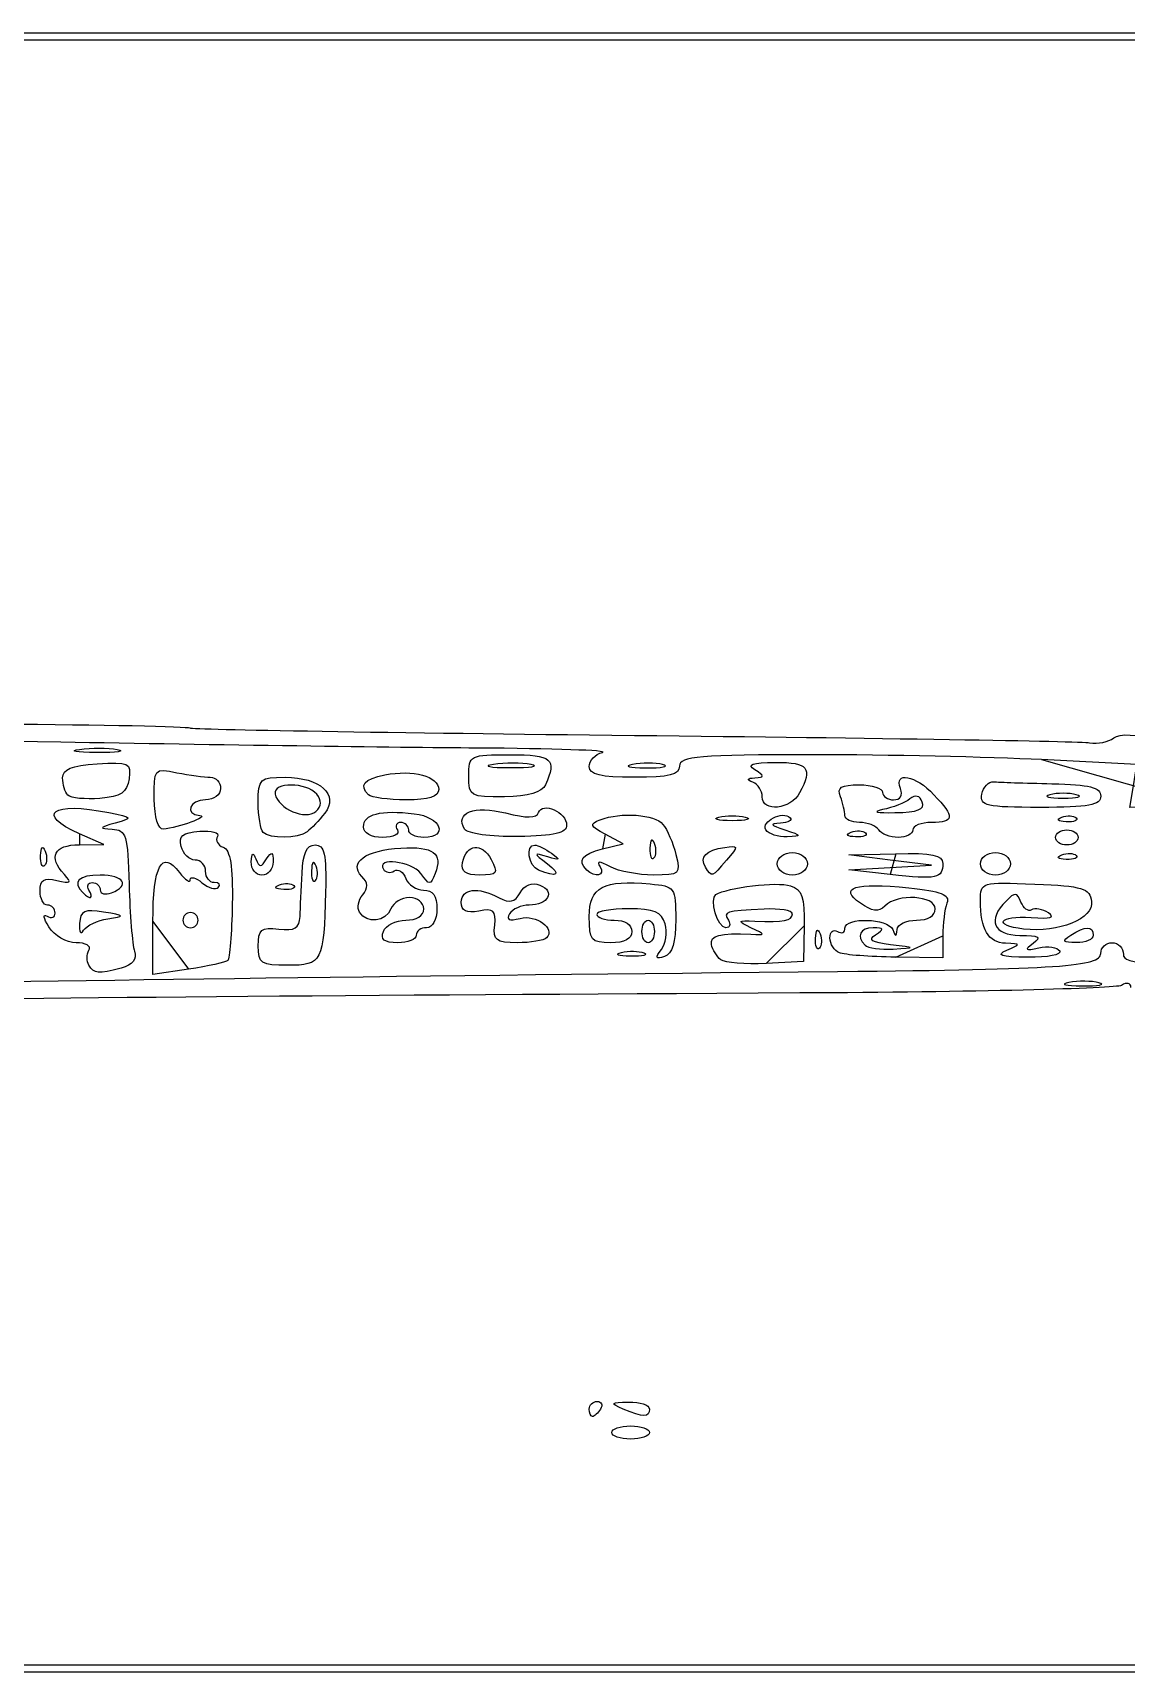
# Model space of a CAD drawing. Extents: x 0 to 213, y 0 to 77.
# Drawn here: x 104.8 to 156.1, y 0.4 to 77.3 of the extents above; entities that cross this region are included whole.
import ezdxf

# ---------------------------------------------------------------- set-up
doc = ezdxf.new("R2010")
doc.units = 0
doc.layers.get('0').update_dxf_attribs({"linetype": 'CONTINUOUS'})

msp = doc.modelspace()

# ---------------------------------------------------------------- linework, layer by layer
at = {"color": 7}
for points in [[(0.352778, 38.805556), (0.352778, 77.258333), (106.715278, 77.258333), (213.077778, 77.258333), (213.077778, 38.805556), (213.077778, 0.352778), (106.715278, 0.352778), (0.352778, 0.352778), (0.352778, 38.805556), (0.352778, 38.805556)], [(212.725, 38.805556), (212.725, 76.905556), (106.717132, 76.905556), (0.709265, 76.905556), (0.708776, 38.805556), (0.708288, 0.705556), (106.716643, 0.705556), (212.724999, 0.705556), (212.724999, 38.805556), (212.725, 38.805556)], [(106.984713, 43.644806), (106.984713, 43.644814)], [(158.75, 41.275), (161.043056, 41.044001), (158.640625, 40.983112), (156.238191, 40.922222), (156.396718, 41.928093), (156.555245, 42.933964), (152.096374, 43.161385)], [(125.236111, 42.392264), (125.236111, 42.392264)], [(128.151379, 42.93445), (128.151379, 42.934441)], [(134.324254, 42.928492), (134.324254, 42.928498)], [(118.101982, 41.5396), (118.101982, 41.539583)], [(149.292158, 41.539583), (149.292158, 41.539583)], [(106.438085, 41.493386), (106.438085, 41.493386)], [(110.482594, 41.314785), (110.482594, 41.314788)], [(120.532409, 41.510179), (120.532409, 41.510179)], [(138.994444, 41.421993), (138.994444, 41.421993)], [(146.501259, 41.174419), (146.501259, 41.174419)], [(153.722917, 41.518163), (153.722917, 41.518163)], [(120.297222, 40.014412), (120.297222, 40.014412)], [(136.965972, 40.459846), (136.965972, 40.459846)], [(153.039408, 40.45789), (153.039408, 40.457871)], [(106.979861, 39.172142), (108.126389, 39.185943), (106.979861, 39.684274)], [(115.59352, 39.746312), (115.59352, 39.746298)], [(125.037971, 39.899082), (125.037969, 39.899085)], [(131.497567, 38.972321), (132.467358, 39.215723), (131.632562, 39.662492)], [(133.943742, 39.224331), (133.943765, 39.224331)], [(139.169292, 39.866384), (139.169292, 39.866384)], [(143.161631, 39.75212), (143.161631, 39.752101)], [(144.4625, 39.863889), (144.4625, 39.863889)], [(152.752778, 39.511111), (152.752778, 39.511111)], [(105.155653, 38.658563), (105.15563, 38.658563)], [(144.991667, 37.770641), (143.051389, 37.984997), (144.991667, 38.1), (146.931944, 38.215003), (144.991667, 38.452778), (143.051389, 38.690553), (145.25625, 38.748053)], [(153.039408, 38.693787), (153.039408, 38.693765)], [(115.033408, 38.364583), (115.033408, 38.364583)], [(118.068742, 38.166147), (118.068765, 38.166147)], [(124.945662, 38.335339), (124.945662, 38.335339)], [(128.4993, 37.980849), (128.499306, 37.980849)], [(130.762965, 37.98226), (130.762965, 37.98226)], [(136.334105, 38.123323), (136.334105, 38.123323)], [(139.7, 38.276389), (139.7, 38.276389)], [(144.991667, 37.770641), (144.991667, 37.770641)], [(149.225, 38.276389), (149.225, 38.276389)], [(107.420833, 37.041667), (107.420833, 37.041667)], [(116.350519, 37.282676), (116.350519, 37.282653)], [(108.302778, 35.696384), (108.302778, 35.696384)], [(112.095139, 33.330444), (110.419444, 33.081), (110.419444, 35.56968), (110.419444, 35.56968)], [(112.536111, 35.630556), (112.536111, 35.630556)], [(126.446861, 35.394728), (126.446861, 35.394728)], [(121.22798, 35.101474), (121.22798, 35.101389)], [(133.35, 35.101389), (133.35, 35.101389)], [(140.965132, 35.360539), (140.934722, 33.690278), (139.170833, 33.598572)], [(141.491764, 34.778007), (141.491741, 34.778007)], [(147.461111, 34.896146), (147.461111, 33.866667), (145.25625, 33.894522)], [(153.458333, 34.925), (153.458333, 34.925)], [(115.358333, 34.421081), (115.358333, 34.421081)], [(132.386575, 34.111142), (132.386575, 34.111139)], [(134.264118, 34.250272), (134.264118, 34.250269)], [(142.610417, 34.100307), (142.610417, 34.100304)], [(145.014857, 34.479492), (145.014857, 34.479492)], [(150.459722, 34.219444), (150.459722, 34.219444)], [(107.420833, 33.513897), (107.420833, 33.513889)], [(137.054167, 33.774961), (137.054167, 33.774961)], [(154.785365, 32.697936), (154.785365, 32.697942)], [(130.880556, 12.7), (130.880556, 12.7)], [(132.468056, 12.7), (132.468056, 12.7)], [(131.938889, 11.597569), (131.938889, 11.597569)]]:
    msp.add_lwpolyline(points, close=True, dxfattribs=at)
for points in [[(103.250908, 44.834824), (108.031239, 44.802077), (112.036308, 44.718164), (112.151068, 44.648351)], [(112.151068, 44.648351), (112.265828, 44.578538), (121.646598, 44.421941), (132.997223, 44.300357)], [(106.097917, 43.978582), (94.153217, 44.193339), (93.133333, 44.165545), (93.133333, 43.625282)], [(125.588889, 43.704042), (121.999375, 43.726845), (113.228436, 43.850379), (106.097917, 43.978582)], [(132.997223, 44.300357), (144.347848, 44.178775), (153.952223, 44.024343), (154.340279, 43.957175)], [(154.340279, 43.957175), (154.728334, 43.890008), (155.239882, 43.989212), (155.477053, 44.177627)], [(155.477053, 44.177627), (155.759664, 44.402146), (156.52182, 44.362954), (157.688673, 44.063897)], [(107.773611, 43.492558), (106.803472, 43.495098), (106.448468, 43.563718), (106.984713, 43.644806)], [(106.984713, 43.644814), (107.520954, 43.7259), (108.314704, 43.723735), (108.748601, 43.639988)], [(108.748601, 43.639988), (109.182495, 43.556253), (108.743719, 43.489908), (107.773611, 43.492558)], [(125.236111, 42.392264), (125.236111, 43.368476), (125.281137, 43.391667), (127.176389, 43.391667)], [(131.497917, 43.501265), (131.837464, 43.589998), (129.178403, 43.681249), (125.588889, 43.704042)], [(127.176389, 43.391667), (129.138542, 43.391667), (129.375098, 43.189469), (128.827287, 41.980556)], [(130.880556, 42.836632), (130.880556, 43.113446), (131.158367, 43.412531), (131.497917, 43.501265)], [(141.375694, 43.390236), (136.044195, 43.391365), (135.113889, 43.313048), (135.113889, 42.8625)], [(152.096374, 43.161385), (149.643996, 43.286466), (144.819686, 43.389448), (141.375694, 43.390236)], [(106.438085, 41.493386), (106.2995, 41.631974), (106.186238, 41.996716), (106.186393, 42.303929)], [(106.186393, 42.303929), (106.186605, 42.716871), (106.607415, 42.889636), (107.800518, 42.966603)], [(107.800518, 42.966603), (109.306024, 43.06373), (109.406648, 43.016368), (109.299536, 42.261048)], [(110.482594, 41.314788), (110.462811, 42.74844), (110.475398, 42.763113), (111.543437, 42.549507)], [(111.543437, 42.549507), (112.137915, 42.430613), (112.842588, 42.333333), (113.109375, 42.333333)], [(113.109375, 42.333333), (113.376162, 42.333333), (113.594444, 42.095208), (113.594444, 41.804167)], [(115.358333, 41.157409), (115.358333, 42.270618), (115.42553, 42.333333), (116.618255, 42.333333)], [(116.618255, 42.333333), (118.253566, 42.333333), (119.158763, 41.51389), (118.480174, 40.647803)], [(120.532409, 41.510179), (120.07644, 41.966142), (120.307879, 42.247261), (121.303102, 42.446307)], [(121.303102, 42.446307), (122.612175, 42.708122), (123.825, 42.379513), (123.825, 41.763013)], [(126.911806, 41.422125), (125.300178, 41.393959), (125.236111, 41.431072), (125.236111, 42.392264)], [(126.38749, 42.939267), (125.851245, 42.858179), (126.20625, 42.789667), (127.176389, 42.78702)], [(128.151379, 42.934441), (127.717482, 43.018179), (126.923732, 43.020344), (126.38749, 42.939267)], [(127.176389, 42.78702), (128.146528, 42.78448), (128.585273, 42.850714), (128.151379, 42.93445)], [(132.997222, 42.333333), (131.399277, 42.333333), (130.880556, 42.456673), (130.880556, 42.836632)], [(132.913143, 42.93561), (132.474318, 42.851228), (132.750278, 42.778985), (133.526389, 42.77507)], [(134.324254, 42.928498), (133.986964, 43.016797), (133.351964, 43.02), (132.913143, 42.93561)], [(135.113889, 42.8625), (135.113889, 42.450927), (134.64352, 42.333333), (132.997222, 42.333333)], [(133.526389, 42.77507), (134.3025, 42.771147), (134.66154, 42.840193), (134.324254, 42.928492)], [(138.553472, 42.099696), (138.250831, 42.221813), (138.278497, 42.288062), (138.641667, 42.310885)], [(138.641667, 42.686111), (138.254136, 42.936552), (138.513797, 43.02953), (139.611806, 43.033487)], [(138.641667, 42.310885), (139.112035, 42.340443), (139.112035, 42.382135), (138.641667, 42.686111)], [(139.611806, 43.033487), (141.162013, 43.039075), (141.372026, 42.774472), (140.745921, 41.604585)], [(145.47202, 41.804167), (145.156304, 42.626901), (146.179345, 42.44025), (147.04684, 41.516848)], [(109.299536, 42.261048), (109.208062, 41.61597), (108.931165, 41.430042), (107.93739, 41.346397)], [(113.594444, 41.804167), (113.594444, 41.510187), (113.280865, 41.275), (112.888889, 41.275)], [(118.101982, 41.539583), (117.635457, 42.110096), (116.035839, 42.117814), (116.152083, 41.54901)], [(116.152083, 41.54901), (116.293601, 40.856515), (117.583277, 40.303182), (118.056982, 40.731711)], [(118.056982, 40.731711), (118.336314, 40.984404), (118.350324, 41.235904), (118.101982, 41.5396)], [(123.825, 41.763013), (123.825, 41.422582), (123.362678, 41.274992), (122.296298, 41.274992)], [(128.827287, 41.980556), (128.666161, 41.624984), (128.037776, 41.441791), (126.911806, 41.422125)], [(138.994444, 41.421993), (138.994444, 41.696863), (138.796006, 42.001832), (138.553472, 42.099696)], [(140.745921, 41.604585), (140.324603, 40.817346), (138.994444, 40.678673), (138.994444, 41.421993)], [(142.660867, 41.422534), (142.493921, 41.857589), (142.68827, 41.980556), (143.542811, 41.980556)], [(143.542811, 41.980556), (144.145655, 41.980556), (144.638889, 41.821806), (144.638889, 41.627778)], [(144.638889, 41.627778), (144.638889, 41.43375), (144.872033, 41.275), (145.156984, 41.275)], [(145.156984, 41.275), (145.472576, 41.275), (145.59571, 41.481829), (145.47202, 41.804167)], [(146.501259, 41.174419), (146.384402, 41.478948), (146.178885, 41.5297), (145.920607, 41.317807)], [(152.021357, 40.922222), (149.498781, 40.922222), (149.186855, 40.992781), (149.292158, 41.539583)], [(149.292158, 41.539583), (149.357548, 41.879131), (149.607315, 42.141069), (149.847193, 42.121667)], [(149.847193, 42.121667), (150.087068, 42.102278), (151.315208, 42.062578), (152.576389, 42.033472)], [(153.722917, 41.518163), (153.383367, 41.606893), (152.827742, 41.606893), (152.488194, 41.518163)], [(152.576389, 42.033472), (154.355955, 41.992406), (154.869444, 41.862059), (154.869444, 41.451389)], [(106.979861, 39.684274), (104.865974, 40.603054), (105.710747, 41.217675), (108.346875, 40.678854)], [(107.93739, 41.346397), (107.251359, 41.288654), (106.57667, 41.354807), (106.438085, 41.493386)], [(110.902002, 39.899054), (110.666598, 39.87831), (110.494394, 40.459601), (110.482594, 41.314785)], [(112.888889, 41.275), (112.13191, 41.275), (111.88829, 40.59297), (112.624306, 40.53428)], [(115.59352, 39.746298), (115.464167, 39.875646), (115.358333, 40.510646), (115.358333, 41.157409)], [(120.297222, 40.014412), (120.297222, 40.606427), (121.08789, 40.809164), (122.678472, 40.625)], [(122.296298, 41.274992), (121.455507, 41.274992), (120.661757, 41.380825), (120.532409, 41.510179)], [(125.037969, 39.899085), (124.563463, 40.666853), (125.490337, 41.033062), (126.962377, 40.659417)], [(128.504888, 40.674375), (128.681164, 41.203205), (129.822222, 40.696981), (129.822222, 40.089935)], [(139.169292, 39.866384), (138.924253, 40.262866), (139.957373, 40.782446), (140.303177, 40.436642)], [(142.875, 40.54059), (142.875, 40.718751), (142.778641, 41.115626), (142.660867, 41.422534)], [(144.638889, 40.81795), (144.126712, 40.718133), (144.37016, 40.658017), (145.219544, 40.674561)], [(145.920607, 41.317807), (145.700733, 41.137417), (145.123958, 40.912483), (144.638889, 40.81795)], [(145.219544, 40.674561), (146.287363, 40.695389), (146.633317, 40.830286), (146.501259, 41.174419)], [(147.04684, 41.516848), (148.035295, 40.464681), (148.01338, 40.216667), (146.931944, 40.216667)], [(154.869444, 41.451389), (154.869444, 41.024714), (154.317807, 40.922222), (152.021357, 40.922222)], [(152.488194, 41.518163), (152.148644, 41.429426), (152.426458, 41.356825), (153.105556, 41.356825)], [(153.105556, 41.356825), (153.784653, 41.356825), (154.062464, 41.429426), (153.722917, 41.518163)], [(108.655556, 40.184852), (107.902307, 39.970786), (107.880297, 39.929079), (108.504739, 39.899048)], [(108.346875, 40.678854), (109.496279, 40.443918), (109.506966, 40.426815), (108.655556, 40.184852)], [(112.624306, 40.53428), (113.075618, 40.498291), (111.623021, 39.962537), (110.902002, 39.899054)], [(118.480174, 40.647803), (118.218371, 40.313664), (117.845417, 39.923647), (117.651389, 39.781096)], [(121.199986, 39.511111), (120.653336, 39.511111), (120.297222, 39.709649), (120.297222, 40.014412)], [(122.040292, 40.216667), (121.834811, 40.216667), (121.764806, 40.057917), (121.884722, 39.863889)], [(122.413889, 39.863889), (122.413889, 40.057917), (122.245769, 40.216667), (122.040292, 40.216667)], [(122.678472, 40.625), (123.926668, 40.480482), (124.310425, 39.511111), (123.119444, 39.511111)], [(126.962377, 40.659417), (127.951374, 40.408383), (128.417729, 40.412907), (128.504888, 40.674375)], [(129.822222, 40.089935), (129.822222, 39.711638), (129.262801, 39.579889), (127.547232, 39.554153)], [(131.632562, 39.662492), (130.908975, 40.049744), (130.877618, 40.139905), (131.39718, 40.339278)], [(131.39718, 40.339278), (132.376398, 40.71504), (133.942345, 40.601612), (134.336776, 40.126353)], [(134.336776, 40.126353), (134.538963, 39.88273), (134.813734, 39.24773), (134.947381, 38.715242)], [(137.583333, 40.298511), (136.904236, 40.298511), (136.626422, 40.371113), (136.965972, 40.459846)], [(136.965972, 40.459846), (137.305519, 40.548577), (137.861144, 40.548577), (138.200694, 40.459846)], [(138.200694, 40.459846), (138.540242, 40.371113), (138.262431, 40.298511), (137.583333, 40.298511)], [(139.846993, 40.181505), (139.32038, 40.154129), (139.365894, 40.08387), (140.052778, 39.863892)], [(140.303177, 40.436642), (140.42416, 40.315656), (140.218877, 40.200845), (139.846993, 40.181505)], [(143.559736, 40.216667), (143.18313, 40.216667), (142.875, 40.362434), (142.875, 40.54059)], [(144.4625, 39.863889), (144.342584, 40.057917), (143.936339, 40.216667), (143.559736, 40.216667)], [(146.931944, 40.216667), (146.446875, 40.216667), (146.05, 40.057917), (146.05, 39.863889)], [(153.252548, 40.244756), (152.841579, 40.26169), (152.757988, 40.345278), (153.039408, 40.45789)], [(153.039408, 40.457871), (153.294069, 40.559778), (153.598344, 40.547248), (153.715568, 40.430044)], [(153.715568, 40.430044), (153.832791, 40.312814), (153.624432, 40.22944), (153.252548, 40.244756)], [(108.504739, 39.899048), (109.167292, 39.867194), (109.242225, 39.623997), (109.303682, 37.306244)], [(111.746933, 39.087227), (111.617983, 39.580329), (111.810981, 39.7392), (112.613214, 39.80033)], [(112.613214, 39.80033), (113.180921, 39.843586), (113.555481, 39.733471), (113.445564, 39.55562)], [(113.445564, 39.55562), (113.335649, 39.377775), (113.45784, 39.150869), (113.717087, 39.051385)], [(117.651389, 39.781096), (117.208416, 39.455652), (115.906186, 39.43363), (115.59352, 39.746312)], [(121.884722, 39.863889), (122.008378, 39.663807), (121.711994, 39.511111), (121.199986, 39.511111)], [(123.119444, 39.511111), (122.731389, 39.511111), (122.413889, 39.669861), (122.413889, 39.863889)], [(124.945662, 38.335339), (125.117276, 39.220219), (125.843369, 39.295615), (126.282972, 38.474207)], [(127.547232, 39.554153), (126.268511, 39.534962), (125.169648, 39.686021), (125.037971, 39.899082)], [(133.943765, 39.224331), (133.831149, 39.505752), (133.747555, 39.422163), (133.73063, 39.011194)], [(133.915915, 38.548172), (134.033141, 38.665401), (134.045672, 38.969671), (133.943742, 39.224331)], [(140.161792, 39.546279), (139.73668, 39.526947), (139.290055, 39.670987), (139.169292, 39.866384)], [(140.052778, 39.863892), (140.873785, 39.600959), (140.881314, 39.579014), (140.161792, 39.546279)], [(143.37477, 39.538986), (142.963801, 39.55592), (142.88021, 39.639508), (143.161631, 39.75212)], [(143.161631, 39.752101), (143.416291, 39.854008), (143.720566, 39.841478), (143.83779, 39.724274)], [(143.83779, 39.724274), (143.955014, 39.607044), (143.746655, 39.52367), (143.37477, 39.538986)], [(145.365264, 39.511111), (144.988661, 39.511111), (144.582416, 39.669861), (144.4625, 39.863889)], [(146.05, 39.863889), (146.05, 39.669861), (145.74187, 39.511111), (145.365264, 39.511111)], [(152.752778, 39.511111), (152.752778, 39.705139), (152.990903, 39.863889), (153.281944, 39.863889)], [(153.281944, 39.158333), (152.990903, 39.158333), (152.752778, 39.317083), (152.752778, 39.511111)], [(153.281944, 39.863889), (153.572986, 39.863889), (153.811111, 39.705139), (153.811111, 39.511111)], [(153.811111, 39.511111), (153.811111, 39.317083), (153.572986, 39.158333), (153.281944, 39.158333)], [(105.340937, 38.195544), (105.223714, 38.07832), (105.140334, 38.286679), (105.155653, 38.658563)], [(105.15563, 38.658563), (105.172564, 39.069532), (105.256149, 39.153124), (105.368765, 38.871703)], [(105.368765, 38.871703), (105.470669, 38.617042), (105.458139, 38.31277), (105.340937, 38.195544)], [(106.274306, 37.769786), (105.493058, 38.604808), (105.771171, 39.157585), (106.979861, 39.172142)], [(110.419444, 35.56968), (110.419444, 38.189924), (110.838612, 38.963417), (111.666418, 37.870742)], [(112.400867, 38.452778), (112.132454, 38.452778), (111.838187, 38.738279), (111.746933, 39.087227)], [(112.888889, 37.923611), (112.888889, 38.214653), (112.669278, 38.452778), (112.400867, 38.452778)], [(113.717087, 39.051385), (114.055099, 38.921676), (114.175444, 38.167169), (114.142469, 36.384422)], [(115.033408, 38.364583), (115.052825, 38.795015), (115.119164, 38.83634), (115.2525, 38.501055)], [(115.2525, 38.501055), (115.413959, 38.095055), (115.491189, 38.095055), (115.748415, 38.501055)], [(115.748415, 38.501055), (115.986845, 38.877395), (116.054259, 38.847728), (116.058487, 38.364583)], [(117.414658, 37.835417), (117.457291, 38.770097), (117.635723, 39.158333), (118.022661, 39.158333)], [(118.022661, 39.158333), (118.464866, 39.158333), (118.560212, 38.733789), (118.517837, 36.953472)], [(120.218273, 37.68506), (119.576847, 38.326486), (120.397199, 38.920344), (122.053847, 39.013844)], [(122.979784, 37.818241), (122.551156, 38.400126), (120.873678, 38.594377), (121.227985, 38.021099)], [(122.053847, 39.013844), (123.5791, 39.099927), (124.023033, 38.768446), (123.654676, 37.818523)], [(126.282972, 38.474207), (126.629651, 37.826428), (126.571773, 37.747211), (125.751821, 37.747211)], [(128.499306, 37.980849), (128.028443, 38.170846), (127.879286, 39.161977), (128.322917, 39.152923)], [(128.940278, 38.596742), (128.245246, 38.804139), (128.244936, 38.799372), (128.919506, 38.277244)], [(128.322917, 39.152923), (128.468439, 39.150101), (128.825625, 38.976227), (129.116667, 38.766863)], [(129.116667, 38.766863), (129.54784, 38.456703), (129.515173, 38.425199), (128.940278, 38.596742)], [(130.762965, 37.98226), (130.31277, 38.432455), (130.533877, 38.730451), (131.497567, 38.972321)], [(133.73063, 39.011194), (133.715334, 38.63931), (133.798691, 38.430948), (133.915915, 38.548172)], [(134.947381, 38.715242), (135.179322, 37.791119), (135.131412, 37.747075), (133.89422, 37.747075)], [(136.334105, 38.123323), (136.041316, 38.597067), (136.347454, 38.911313), (137.233493, 39.046531)], [(137.233493, 39.046531), (137.889714, 39.146678), (137.894102, 39.117188), (137.322391, 38.449476)], [(139.7, 38.276389), (139.7, 38.570368), (140.01358, 38.805556), (140.405556, 38.805556)], [(140.405556, 38.805556), (140.797531, 38.805556), (141.111111, 38.570368), (141.111111, 38.276389)], [(145.25625, 38.748053), (146.967408, 38.792678), (147.461111, 38.691727), (147.461111, 38.297208)], [(149.225, 38.276389), (149.225, 38.570368), (149.53858, 38.805556), (149.930556, 38.805556)], [(149.930556, 38.805556), (150.322531, 38.805556), (150.636111, 38.570368), (150.636111, 38.276389)], [(153.252548, 38.480653), (152.841579, 38.497586), (152.757988, 38.581172), (153.039408, 38.693787)], [(153.039408, 38.693765), (153.294069, 38.795672), (153.598344, 38.783139), (153.715568, 38.665937)], [(153.715568, 38.665937), (153.832791, 38.548711), (153.624432, 38.465334), (153.252548, 38.480653)], [(105.921528, 37.489816), (106.572174, 37.33296), (106.635776, 37.383435), (106.274306, 37.769786)], [(107.95, 37.747222), (106.938532, 37.747222), (106.621117, 37.429807), (107.126854, 36.924076)], [(108.479167, 36.914091), (109.375725, 37.258134), (109.065077, 37.747222), (107.95, 37.747222)], [(111.666418, 37.870742), (111.938381, 37.511764), (112.165943, 37.356556), (112.172115, 37.525833)], [(112.172115, 37.525833), (112.178296, 37.695113), (112.425294, 37.632804), (112.721026, 37.387366)], [(113.300465, 37.394444), (113.074097, 37.394444), (112.888889, 37.632569), (112.888889, 37.923611)], [(115.534722, 37.747222), (115.243681, 37.747222), (115.018089, 38.025036), (115.033408, 38.364583)], [(116.058487, 38.364583), (116.061309, 38.025036), (115.825764, 37.747222), (115.534722, 37.747222)], [(117.318169, 35.806944), (117.338066, 36.195), (117.381469, 37.107814), (117.414658, 37.835417)], [(117.85563, 37.953007), (117.840334, 37.581123), (117.923691, 37.372764), (118.040915, 37.489988)], [(118.068765, 38.166147), (117.956149, 38.447568), (117.872555, 38.363977), (117.85563, 37.953007)], [(118.040915, 37.489988), (118.158139, 37.607215), (118.170672, 37.911487), (118.068742, 38.166147)], [(120.258459, 36.81857), (120.525063, 37.139809), (120.513464, 37.38987), (120.218273, 37.68506)], [(121.227985, 38.021099), (121.324963, 37.864184), (121.55321, 37.827825), (121.735201, 37.940302)], [(121.735201, 37.940302), (121.917192, 38.052779), (122.161331, 37.896617), (122.277734, 37.593278)], [(123.654676, 37.818523), (123.435485, 37.253263), (123.395912, 37.253243), (122.979784, 37.818241)], [(125.751821, 37.747211), (125.082416, 37.747211), (124.862689, 37.907513), (124.945662, 38.335339)], [(128.919506, 38.277244), (129.586414, 37.761051), (129.389042, 37.621831), (128.4993, 37.980849)], [(131.387971, 38.135049), (131.646586, 37.716601), (131.15001, 37.595212), (130.762965, 37.98226)], [(131.873125, 38.135049), (131.345994, 38.417161), (131.213614, 38.417161), (131.387971, 38.135049)], [(133.89422, 37.747075), (133.18133, 37.747075), (132.271841, 37.921664), (131.873125, 38.135049)], [(137.322391, 38.449476), (136.620766, 37.630038), (136.635888, 37.635028), (136.334105, 38.123323)], [(140.405556, 37.747222), (140.01358, 37.747222), (139.7, 37.982409), (139.7, 38.276389)], [(141.111111, 38.276389), (141.111111, 37.982409), (140.797531, 37.747222), (140.405556, 37.747222)], [(147.461111, 38.297208), (147.461111, 37.58497), (147.191897, 37.52756), (144.991667, 37.770641)], [(149.930556, 37.747222), (149.53858, 37.747222), (149.225, 37.982409), (149.225, 38.276389)], [(150.636111, 38.276389), (150.636111, 37.982409), (150.322531, 37.747222), (149.930556, 37.747222)], [(105.127778, 37.008641), (105.127778, 37.527591), (105.309038, 37.637469), (105.921528, 37.489816)], [(105.480556, 36.336111), (105.286528, 36.336111), (105.127778, 36.638749), (105.127778, 37.008641)], [(107.126854, 36.924076), (107.482544, 36.568383), (107.667594, 36.642404), (107.420833, 37.041667)], [(107.420833, 37.041667), (107.300917, 37.235694), (107.370922, 37.394444), (107.576403, 37.394444)], [(107.576403, 37.394444), (107.78188, 37.394444), (107.95, 37.240676), (107.95, 37.052738)], [(107.95, 37.052738), (107.95, 36.864801), (108.188125, 36.80241), (108.479167, 36.914091)], [(109.303682, 37.306244), (109.34098, 35.899544), (109.452989, 34.490471), (109.552588, 34.174975)], [(112.721026, 37.387366), (113.016755, 37.141935), (113.360714, 37.04312), (113.485377, 37.167786)], [(113.485377, 37.167786), (113.61004, 37.292447), (113.526827, 37.394444), (113.300465, 37.394444)], [(116.563659, 37.069542), (116.15269, 37.086475), (116.069099, 37.170061), (116.350519, 37.282676)], [(116.350519, 37.282653), (116.60518, 37.384561), (116.909455, 37.372028), (117.026679, 37.254826)], [(117.026679, 37.254826), (117.143903, 37.1376), (116.935544, 37.054223), (116.563659, 37.069542)], [(118.517837, 36.953472), (118.439971, 33.682285), (118.353208, 33.513889), (116.74567, 33.513889)], [(122.277734, 37.593278), (122.394136, 37.289938), (122.770045, 37.041751), (123.113092, 37.041751)], [(123.113092, 37.041751), (123.543201, 37.041751), (123.736806, 36.767993), (123.736806, 36.159807)], [(124.883333, 36.471375), (124.883333, 37.117624), (125.667759, 37.213083), (126.65158, 36.686558)], [(126.65158, 36.686558), (127.158773, 36.415116), (127.392376, 36.469518), (127.643052, 36.917447)], [(127.643052, 36.917447), (127.847163, 37.282176), (128.195736, 37.417206), (128.566189, 37.275048)], [(128.566189, 37.275048), (129.307565, 36.990556), (128.953587, 36.336111), (128.058333, 36.336111)], [(130.880556, 35.800225), (130.880556, 37.177099), (131.559752, 37.54072), (133.742159, 37.332243)], [(133.742159, 37.332243), (134.903108, 37.221341), (134.9375, 37.173222), (134.9375, 35.659887)], [(136.825392, 36.832901), (137.370606, 37.169863), (139.691861, 37.444576), (140.317101, 37.246128)], [(140.317101, 37.246128), (140.866986, 37.071602), (140.989781, 36.714306), (140.965132, 35.360539)], [(143.594384, 36.427831), (142.549513, 37.159686), (143.32863, 37.405877), (145.862094, 37.144398)], [(145.862094, 37.144398), (147.394323, 36.986261), (147.805481, 36.82304), (147.655588, 36.432428)], [(149.225, 36.556809), (149.225, 37.409349), (149.272131, 37.423443), (151.782639, 37.321704)], [(151.128521, 36.481075), (150.949891, 36.946569), (150.85014, 36.953317), (150.425458, 36.528632)], [(151.782639, 37.321704), (154.030296, 37.230617), (154.35247, 37.132542), (154.44087, 36.5125)], [(105.833333, 35.962514), (105.833333, 36.167991), (105.674583, 36.336111), (105.480556, 36.336111)], [(108.107892, 36.013401), (107.211978, 36.163205), (107.02198, 36.072829), (106.976982, 35.475483)], [(114.142469, 36.384422), (114.117182, 35.017075), (114.023213, 33.826687), (113.933659, 33.739114)], [(120.111283, 35.998785), (119.986115, 36.201316), (120.052341, 36.570214), (120.258459, 36.81857)], [(121.580758, 36.159722), (121.347653, 35.552256), (120.448141, 35.453741), (120.111283, 35.998785)], [(122.451633, 36.688889), (122.084335, 36.688889), (121.692444, 36.450764), (121.580758, 36.159722)], [(122.275244, 35.630556), (122.790458, 35.630556), (123.119444, 35.836773), (123.119444, 36.159722)], [(123.119444, 36.159722), (123.119444, 36.450764), (122.818929, 36.688889), (122.451633, 36.688889)], [(123.736806, 36.159807), (123.736806, 35.646673), (123.533958, 35.277862), (123.251736, 35.277862)], [(125.710242, 36.059155), (125.118707, 35.946077), (124.883333, 36.063417), (124.883333, 36.471375)], [(126.446861, 35.394728), (126.522565, 36.084377), (126.403583, 36.191695), (125.710242, 36.059155)], [(128.058333, 36.336111), (127.69318, 36.336111), (127.280851, 36.152353), (127.142045, 35.927764)], [(132.732639, 36.165082), (131.908019, 36.167904), (131.233333, 36.048964), (131.233333, 35.900498)], [(134.440507, 35.454167), (134.274698, 36.015092), (133.924602, 36.16082), (132.732639, 36.165082)], [(137.29252, 35.277778), (136.895061, 35.277778), (136.49016, 36.625716), (136.825392, 36.832901)], [(139.082639, 36.150539), (137.244757, 36.054863), (137.160807, 36.028811), (137.406944, 35.630556)], [(140.405556, 35.924984), (140.405556, 36.08692), (139.810242, 36.188421), (139.082639, 36.150539)], [(144.739174, 36.295285), (144.449552, 36.005666), (144.147119, 36.040681), (143.594384, 36.427831)], [(147.108333, 36.159722), (147.108333, 36.791505), (145.33676, 36.892873), (144.739174, 36.295285)], [(146.226389, 35.630556), (146.775156, 35.630556), (147.108333, 35.830465), (147.108333, 36.159722)], [(147.655588, 36.432428), (147.548625, 36.153685), (147.461111, 35.462362), (147.461111, 34.896146)], [(150.409272, 34.547426), (149.590049, 34.574294), (149.225, 35.193678), (149.225, 36.556809)], [(150.425458, 36.528632), (149.535786, 35.638963), (149.824722, 34.925497), (151.077083, 34.919598)], [(151.620601, 36.114084), (151.464447, 36.017578), (151.243013, 36.182721), (151.128521, 36.481075)], [(154.44087, 36.5125), (154.556533, 35.701221), (152.895599, 35.024068), (151.253472, 35.213016)], [(152.416846, 35.970077), (152.135067, 36.145792), (151.776757, 36.210593), (151.620601, 36.114084)], [(105.539371, 35.314692), (105.284346, 35.723054), (105.246159, 35.951809), (105.454512, 35.823042)], [(105.454512, 35.823042), (105.662863, 35.69427), (105.833333, 35.757033), (105.833333, 35.962514)], [(106.976982, 35.475483), (106.946325, 35.068507), (107.030743, 34.931189), (107.171868, 35.158466)], [(107.171868, 35.158466), (107.308797, 35.378994), (107.817708, 35.621059), (108.302778, 35.696384)], [(108.302778, 35.696384), (109.132034, 35.825165), (109.120392, 35.844102), (108.107892, 36.013401)], [(112.183333, 35.983333), (111.989306, 35.983333), (111.830556, 35.824583), (111.830556, 35.630556)], [(111.830556, 35.630556), (111.830556, 35.436528), (111.989306, 35.277778), (112.183333, 35.277778)], [(112.536111, 35.630556), (112.536111, 35.824583), (112.377361, 35.983333), (112.183333, 35.983333)], [(112.183333, 35.277778), (112.377361, 35.277778), (112.536111, 35.436528), (112.536111, 35.630556)], [(116.320178, 35.214831), (117.075785, 35.125714), (117.289775, 35.252674), (117.318169, 35.806944)], [(121.22798, 35.101389), (121.339666, 35.392431), (121.810932, 35.630556), (122.275244, 35.630556)], [(127.501436, 34.572222), (126.511682, 34.572222), (126.368807, 34.683658), (126.446861, 35.394728)], [(127.142045, 35.927764), (126.969746, 35.648976), (127.126918, 35.581455), (127.637419, 35.714954)], [(127.637419, 35.714954), (128.390117, 35.91179), (129.310508, 35.236435), (128.87842, 34.804347)], [(131.880091, 34.572222), (130.973991, 34.572222), (130.880556, 34.687016), (130.880556, 35.800225)], [(131.233333, 35.900498), (131.233333, 35.752027), (131.60375, 35.630556), (132.05648, 35.630556)], [(132.05648, 35.630556), (132.552982, 35.630556), (132.879632, 35.420568), (132.879632, 35.101389)], [(133.35, 35.101389), (133.35, 35.392431), (133.482292, 35.630556), (133.64398, 35.630556)], [(133.64398, 35.630556), (133.805673, 35.630556), (133.937965, 35.392431), (133.937965, 35.101389)], [(134.264118, 34.250269), (134.475841, 34.524357), (134.555216, 35.066111), (134.440507, 35.454167)], [(134.9375, 35.659887), (134.9375, 34.587759), (134.772434, 34.047159), (134.408333, 33.92682)], [(137.406944, 35.630556), (137.526861, 35.436528), (137.475369, 35.277778), (137.29252, 35.277778)], [(138.465278, 35.277865), (137.814188, 35.592797), (137.8278, 35.616569), (138.641667, 35.585798)], [(138.641667, 35.585798), (140.021225, 35.533643), (140.405556, 35.607557), (140.405556, 35.924984)], [(142.875, 35.256958), (142.875, 35.784677), (144.895245, 35.723799), (145.110807, 35.189583)], [(145.316592, 35.189583), (145.331917, 35.432119), (145.741319, 35.630556), (146.226389, 35.630556)], [(151.253472, 35.213016), (149.777413, 35.382858), (150.095402, 35.869318), (151.60625, 35.752704)], [(151.60625, 35.752704), (152.506511, 35.683215), (152.765483, 35.752662), (152.416846, 35.970077)], [(106.820956, 34.572222), (106.371111, 34.572222), (105.794398, 34.906334), (105.539371, 35.314692)], [(115.358333, 34.421081), (115.358333, 35.2014), (115.492849, 35.312406), (116.320178, 35.214831)], [(121.895791, 34.572307), (121.266622, 34.572307), (121.081278, 34.719173), (121.22798, 35.101474)], [(122.766667, 34.925085), (122.766667, 34.731057), (122.374773, 34.572307), (121.895791, 34.572307)], [(123.251736, 35.277862), (122.984949, 35.277862), (122.766667, 35.119112), (122.766667, 34.925085)], [(128.87842, 34.804347), (128.750751, 34.676681), (128.131107, 34.572222), (127.501436, 34.572222)], [(132.879632, 35.101389), (132.879632, 34.755528), (132.533387, 34.572222), (131.880091, 34.572222)], [(133.64398, 34.572222), (133.482292, 34.572222), (133.35, 34.810347), (133.35, 35.101389)], [(133.937965, 35.101389), (133.937965, 34.810347), (133.805673, 34.572222), (133.64398, 34.572222)], [(136.613194, 34.484028), (136.527382, 34.913102), (137.020086, 35.04276), (138.465278, 34.97142)], [(138.465278, 34.97142), (139.170833, 34.936599), (139.170833, 34.936599), (138.465278, 35.277865)], [(141.677049, 34.314988), (141.559825, 34.197764), (141.476445, 34.406123), (141.491764, 34.778007)], [(141.491741, 34.778007), (141.508675, 35.188977), (141.59226, 35.272568), (141.704876, 34.991147)], [(141.704876, 34.991147), (141.80678, 34.736487), (141.79425, 34.432215), (141.677049, 34.314988)], [(142.169444, 34.79883), (142.169444, 35.085153), (142.328194, 35.221305), (142.522222, 35.101389)], [(142.610417, 34.100304), (142.367881, 34.198168), (142.169444, 34.512504), (142.169444, 34.79883)], [(142.522222, 35.101389), (142.71625, 34.981473), (142.875, 35.051478), (142.875, 35.256958)], [(144.197917, 35.272376), (143.571685, 35.277851), (143.387219, 34.883149), (143.815743, 34.454632)], [(145.014857, 34.479492), (144.122287, 34.587886), (143.936534, 34.710918), (144.309301, 34.946799)], [(144.309301, 34.946799), (144.724461, 35.209508), (144.704469, 35.267942), (144.197917, 35.272376)], [(145.110807, 35.189583), (145.253157, 34.836806), (145.29431, 34.836806), (145.316592, 35.189583)], [(151.077083, 34.919598), (151.987188, 34.91528), (152.114493, 34.836255), (151.694444, 34.536219)], [(153.722917, 34.577624), (153.081059, 34.581998), (153.030428, 34.648467), (153.458333, 34.925)], [(153.458333, 34.925), (154.142285, 35.367002), (154.516667, 35.367002), (154.516667, 34.925)], [(154.516667, 34.925), (154.516667, 34.730972), (154.159478, 34.574652), (153.722917, 34.577624)], [(107.420833, 34.219444), (107.542237, 34.415882), (107.276395, 34.572222), (106.820956, 34.572222)], [(107.420833, 33.513889), (107.300917, 33.707917), (107.300917, 34.025417), (107.420833, 34.219444)], [(109.552588, 34.174975), (109.673805, 33.790997), (109.467977, 33.530165), (108.930031, 33.386045)], [(116.74567, 33.513889), (115.490735, 33.513889), (115.358333, 33.600469), (115.358333, 34.421081)], [(132.820833, 33.935444), (132.23875, 33.942641), (132.043334, 34.0217), (132.386575, 34.111142)], [(132.386575, 34.111139), (132.729817, 34.200581), (133.206067, 34.194699), (133.444909, 34.098072)], [(133.444909, 34.098072), (133.683748, 34.001436), (133.402917, 33.928253), (132.820833, 33.935444)], [(134.408333, 33.92682), (133.999151, 33.791584), (133.96645, 33.864925), (134.264118, 34.250272)], [(137.054167, 33.774961), (136.860139, 33.922411), (136.6617, 34.241494), (136.613194, 34.484028)], [(142.522222, 33.224199), (152.969584, 33.327309), (154.869444, 33.457936), (154.869444, 34.073157)], [(145.25625, 33.894522), (144.043575, 33.909818), (142.85295, 34.002444), (142.610417, 34.100307)], [(143.815743, 34.454632), (143.945091, 34.325278), (144.540405, 34.244853), (145.138659, 34.275903)], [(145.138659, 34.275903), (146.222339, 34.33215), (146.221876, 34.332909), (145.014857, 34.479492)], [(151.450681, 33.891463), (150.178124, 33.910061), (149.930485, 33.992024), (150.459722, 34.219444)], [(150.459722, 34.219444), (151.145923, 34.514319), (151.14454, 34.523313), (150.409272, 34.547426)], [(151.694444, 34.536219), (151.269268, 34.232523), (151.321197, 34.19241), (151.958675, 34.33211)], [(152.949636, 34.186326), (153.058295, 34.010513), (152.383767, 33.877826), (151.450681, 33.891463)], [(151.958675, 34.33211), (152.395047, 34.427741), (152.840975, 34.362133), (152.949636, 34.186326)], [(154.869444, 34.073157), (154.869444, 34.347644), (155.107569, 34.572222), (155.398611, 34.572222)], [(155.398611, 34.572222), (155.689653, 34.572222), (155.927778, 34.326158), (155.927778, 34.025417)], [(155.927778, 34.025417), (155.927778, 33.543988), (157.034938, 33.485339), (165.188194, 33.534869)], [(77.1213, 32.017741), (78.340314, 32.380919), (102.805097, 32.832223), (142.522222, 33.224199)], [(108.930031, 33.386045), (107.834842, 33.092647), (107.672691, 33.106383), (107.420833, 33.513897)], [(113.933659, 33.739114), (113.844104, 33.65154), (113.016769, 33.467641), (112.095139, 33.330444)], [(139.170833, 33.598572), (138.200694, 33.548134), (137.248194, 33.6275), (137.054167, 33.774961)], [(155.839583, 32.571219), (155.597047, 32.417901), (148.810486, 32.257616), (140.758333, 32.215032)], [(153.374254, 32.705054), (152.935429, 32.620672), (153.211389, 32.548429), (153.9875, 32.544512)], [(154.785365, 32.697942), (154.448075, 32.786238), (153.813075, 32.789441), (153.374254, 32.705054)], [(153.9875, 32.544512), (154.763611, 32.540589), (155.122651, 32.609638), (154.785365, 32.697936)], [(156.280556, 32.476378), (156.280556, 32.688739), (156.090242, 32.729672), (155.839583, 32.571219)], [(140.758333, 32.215032), (98.58848, 31.992008), (79.565517, 31.70566), (79.301221, 31.289921)], [(130.880556, 12.7), (130.880556, 12.894028), (131.048675, 13.052778), (131.254153, 13.052778)], [(131.036125, 12.347222), (130.950561, 12.347222), (130.880556, 12.505972), (130.880556, 12.7)], [(131.409722, 12.7), (131.289806, 12.505972), (131.121686, 12.347222), (131.036125, 12.347222)], [(131.254153, 13.052778), (131.459633, 13.052778), (131.529638, 12.894028), (131.409722, 12.7)], [(132.468056, 12.7), (131.842846, 12.968661), (131.872976, 13.006011), (132.732639, 13.027982)], [(133.702778, 12.7), (133.702778, 12.28594), (133.431624, 12.28594), (132.468056, 12.7)], [(132.732639, 13.027982), (133.266214, 13.041641), (133.702778, 12.894028), (133.702778, 12.7)], [(131.938889, 11.597569), (131.938889, 11.767343), (132.335764, 11.90625), (132.820833, 11.90625)], [(132.820833, 11.288889), (132.335764, 11.288889), (131.938889, 11.427796), (131.938889, 11.597569)], [(132.820833, 11.90625), (133.305903, 11.90625), (133.702778, 11.767343), (133.702778, 11.597569)], [(133.702778, 11.597569), (133.702778, 11.427796), (133.305903, 11.288889), (132.820833, 11.288889)]]:
    msp.add_open_spline(points, degree=3, dxfattribs=at)

doc.saveas('drawing.dxf')
